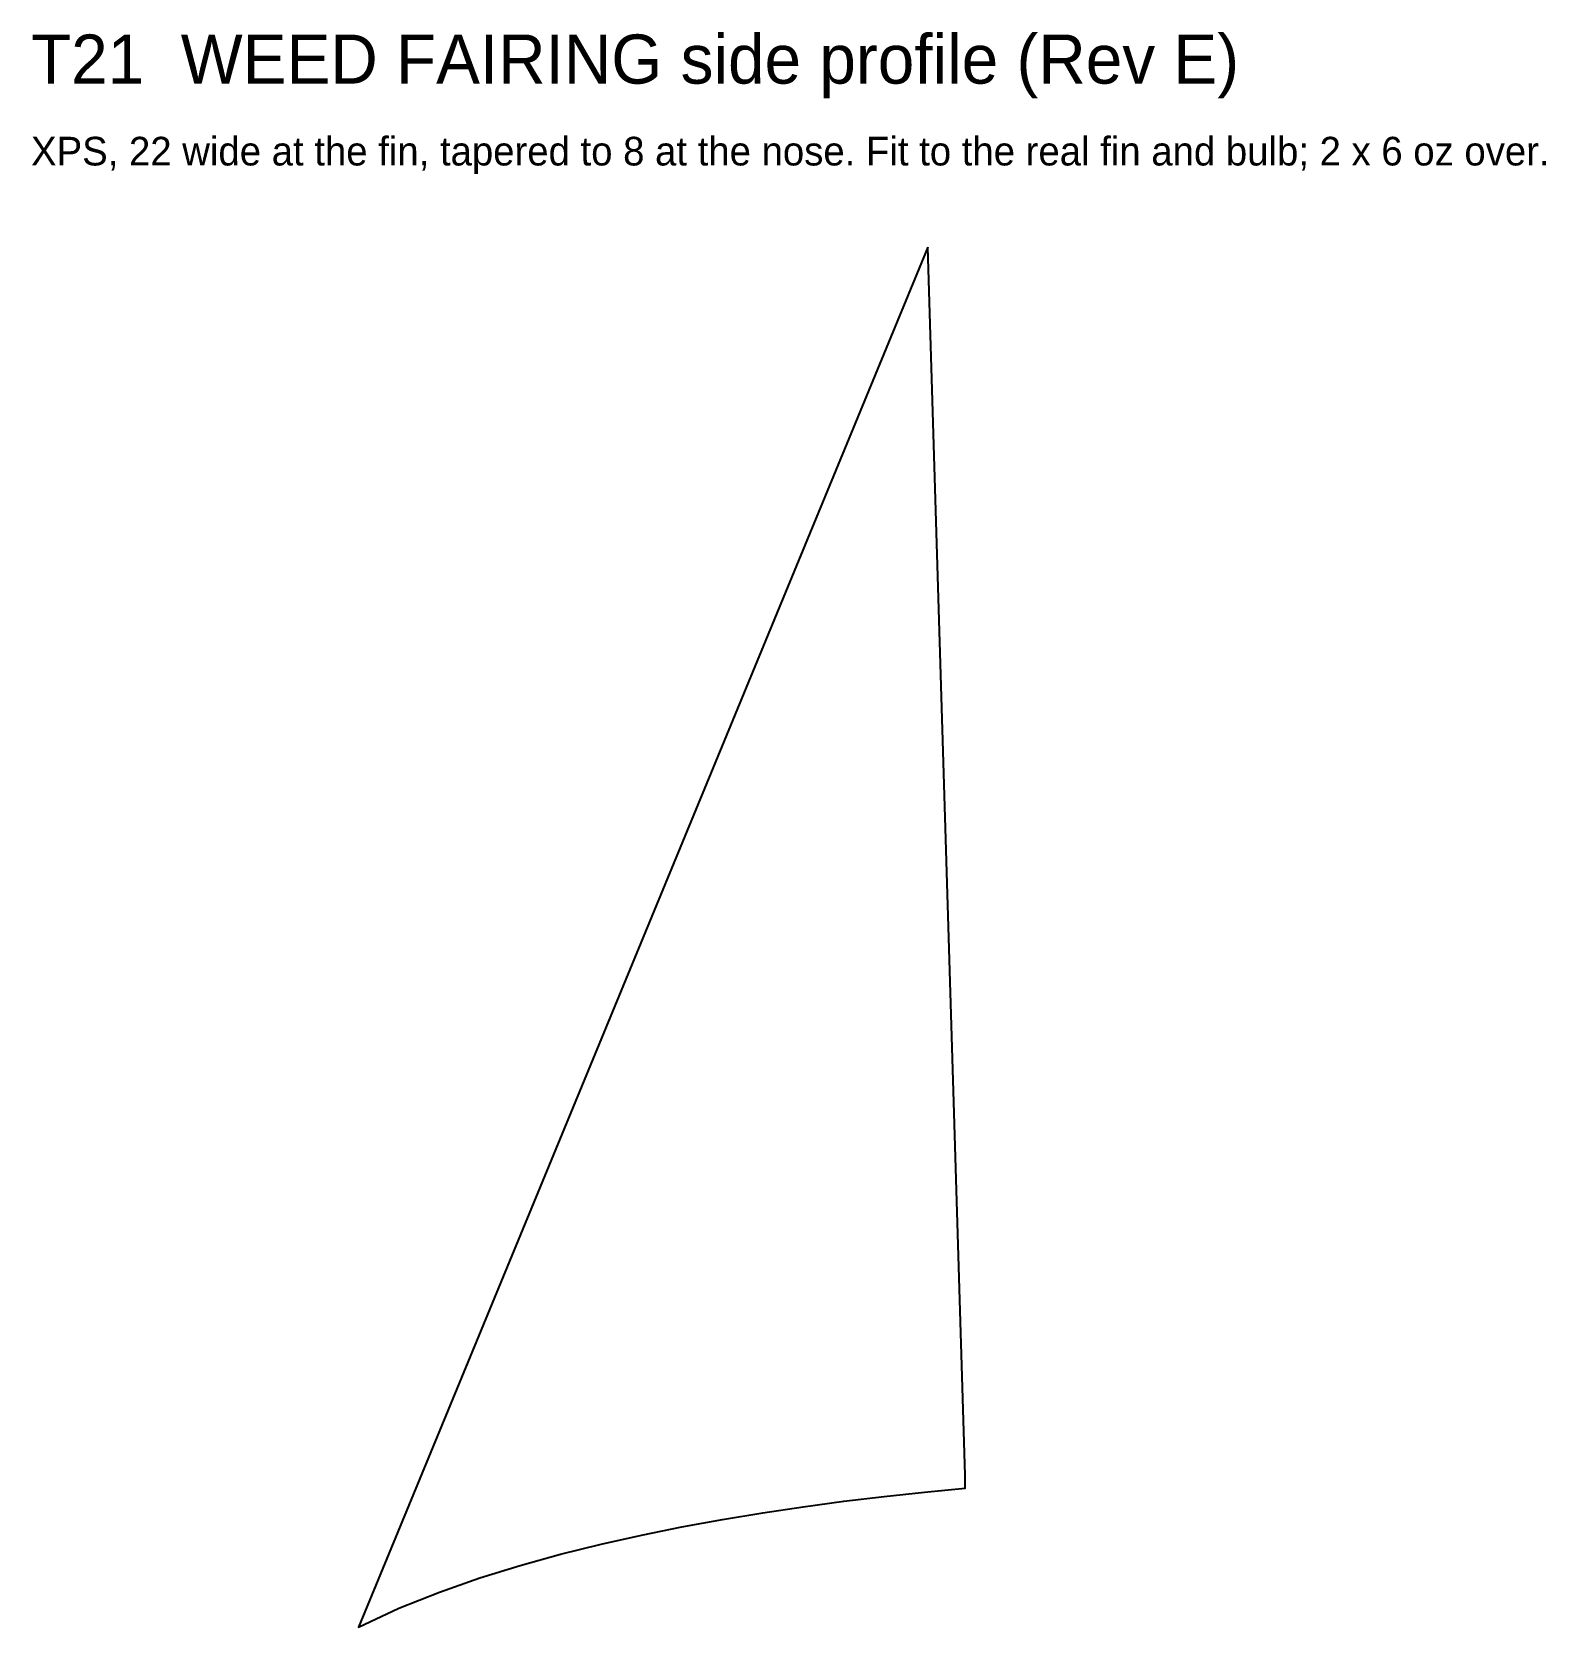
# Model space of a CAD drawing. Extents: x 555 to 740, y -419 to -224.
import ezdxf

# ---------------------------------------------------------------- set-up
doc = ezdxf.new("R2010")
doc.units = 0

msp = doc.modelspace()

# ---------------------------------------------------------------- linework, layer by layer
at = {"layer": 'FRAME_CUT'}
msp.add_lwpolyline([(664.558, -250), (595, -418.572), (599.94, -416.268), (604.879, -414.296), (609.819, -412.57), (614.758, -411.041), (619.698, -409.673), (624.637, -408.443), (629.577, -407.332), (634.516, -406.328), (639.456, -405.42), (644.395, -404.6), (649.335, -403.86), (654.274, -403.196), (659.214, -402.603), (664.153, -402.077), (669.093, -401.615), (669.093, -400), (668.445, -378.571), (667.797, -357.143), (667.15, -335.714), (666.502, -314.286), (665.854, -292.857), (665.206, -271.429), (664.558, -250)], close=True, dxfattribs=at)

# ---------------------------------------------------------------- texts
at = {"layer": 'TEXT'}
for s, height, p in [('T21  WEED FAIRING side profile (Rev E)', 6, (555, -230)), ('XPS, 22 wide at the fin, tapered to 8 at the nose. Fit to the real fin and bulb; 2 x 6 oz over.', 3.5, (555, -240))]:
    msp.add_text(s, height=height, dxfattribs=at).set_placement(p)

doc.saveas('drawing.dxf')
